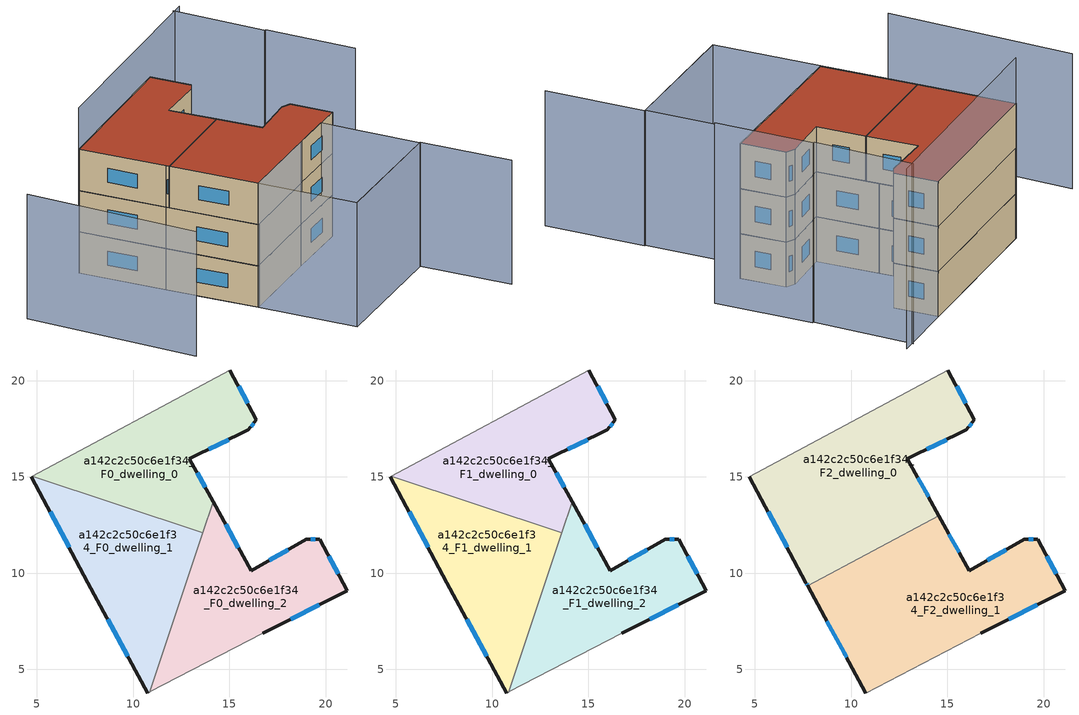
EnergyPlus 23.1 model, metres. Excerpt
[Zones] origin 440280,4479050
a142c2c50c6e1f34_F0_dwelling_0
 floor ground (EU_floor_Construction): 14.15,13.72 12.92,15.94 15.99,17.44 16.4,17.98 15.03,20.56 4.76,15.04 13.61,12.1 z0
 wall outside (EU_wall_Construction): 15.03,20.56 16.4,17.98 15.99,17.44 12.92,15.94 14.15,13.72 z0:3
 wall to a142c2c50c6e1f34_F0_dwelling_1 (EU_wall_Construction): 13.61,12.1 4.76,15.04 z0:3
 wall adiabatic (EU_wall_Construction): 4.76,15.04 15.03,20.56 z0:3
 wall to a142c2c50c6e1f34_F0_dwelling_2 (EU_wall_Construction): 14.15,13.72 13.61,12.1 z0:3
 window (EU_Window_Construction): 15.48,19.7 15.94,18.83 / 16.26,17.8 16.12,17.62 / 14.97,16.94 13.94,16.44 / 13.33,15.21 13.74,14.46 z0.99:2.01
a142c2c50c6e1f34_F0_dwelling_1
 floor ground (EU_floor_Construction): 10.86,3.83 13.61,12.1 4.76,15.04 4.71,15.01 7.65,9.51 10.76,3.77 z0
 wall outside (EU_wall_Construction): 10.76,3.77 7.65,9.51 4.71,15.01 z0:3
 wall adiabatic (EU_wall_Construction): 4.71,15.01 4.76,15.04 / 10.86,3.83 10.76,3.77 z0:3
 wall to a142c2c50c6e1f34_F0_dwelling_2 (EU_wall_Construction): 13.61,12.1 10.86,3.83 z0:3
 window (EU_Window_Construction): 6.67,11.34 5.68,13.19 / 9.73,5.68 8.68,7.61 z0.99:2.01
a142c2c50c6e1f34_F0_dwelling_2
 floor ground (EU_floor_Construction): 21.12,9.08 19.7,11.76 19,11.77 16.12,10.13 14.15,13.72 10.86,3.83 16.73,6.87 z0
 wall outside (EU_wall_Construction): 14.15,13.72 16.12,10.13 19,11.77 19.7,11.76 21.12,9.08 16.73,6.87 z0:3
 wall adiabatic (EU_wall_Construction): 16.73,6.87 10.86,3.83 z0:3
 window (EU_Window_Construction): 20.17,10.87 20.65,9.97 / 19.66,8.35 18.19,7.6 / 14.8,12.53 15.47,11.32 / 17.08,10.68 18.05,11.23 / 19.23,11.76 19.47,11.76 z0.99:2.01
a142c2c50c6e1f34_F1_dwelling_0
 floor to a142c2c50c6e1f34_F0_dwelling_0 (EU_floor_Construction): 14.15,13.72 12.92,15.94 15.99,17.44 16.4,17.98 15.03,20.56 4.76,15.04 13.61,12.1 z3
 wall outside (EU_wall_Construction): 15.03,20.56 16.4,17.98 15.99,17.44 12.92,15.94 14.15,13.72 z3:6
 wall to a142c2c50c6e1f34_F1_dwelling_1 (EU_wall_Construction): 13.61,12.1 4.76,15.04 z3:6
 wall adiabatic (EU_wall_Construction): 4.76,15.04 15.03,20.56 z3:6
 wall to a142c2c50c6e1f34_F1_dwelling_2 (EU_wall_Construction): 14.15,13.72 13.61,12.1 z3:6
 window (EU_Window_Construction): 15.48,19.7 15.94,18.83 / 16.26,17.8 16.12,17.62 / 14.97,16.94 13.94,16.44 / 13.33,15.21 13.74,14.46 z3.99:5.01
a142c2c50c6e1f34_F1_dwelling_1
 floor to a142c2c50c6e1f34_F0_dwelling_1 (EU_floor_Construction): 10.86,3.83 13.61,12.1 4.76,15.04 4.71,15.01 7.65,9.51 10.76,3.77 z3
 wall outside (EU_wall_Construction): 10.76,3.77 7.65,9.51 4.71,15.01 z3:6
 wall adiabatic (EU_wall_Construction): 4.71,15.01 4.76,15.04 / 10.86,3.83 10.76,3.77 z3:6
 wall to a142c2c50c6e1f34_F1_dwelling_2 (EU_wall_Construction): 13.61,12.1 10.86,3.83 z3:6
 window (EU_Window_Construction): 6.67,11.34 5.68,13.19 / 9.73,5.68 8.68,7.61 z3.99:5.01
a142c2c50c6e1f34_F1_dwelling_2
 floor to a142c2c50c6e1f34_F0_dwelling_2 (EU_floor_Construction): 21.12,9.08 19.7,11.76 19,11.77 16.12,10.13 14.15,13.72 10.86,3.83 16.73,6.87 z3
 wall outside (EU_wall_Construction): 14.15,13.72 16.12,10.13 19,11.77 19.7,11.76 21.12,9.08 16.73,6.87 z3:6
 wall adiabatic (EU_wall_Construction): 16.73,6.87 10.86,3.83 z3:6
 window (EU_Window_Construction): 20.17,10.87 20.65,9.97 / 19.66,8.35 18.19,7.6 / 14.8,12.53 15.47,11.32 / 17.08,10.68 18.05,11.23 / 19.23,11.76 19.47,11.76 z3.99:5.01
a142c2c50c6e1f34_F2_dwelling_0
 floor to a142c2c50c6e1f34_F1_dwelling_0 (EU_floor_Construction): 13.76,12.55 14.15,13.72 12.92,15.94 15.99,17.44 16.4,17.98 15.03,20.56 4.76,15.04 13.18,12.24 z6
 floor to a142c2c50c6e1f34_F1_dwelling_1 (EU_floor_Construction): 13.18,12.24 4.76,15.04 4.71,15.01 7.65,9.51 7.74,9.35 z6
 floor to a142c2c50c6e1f34_F1_dwelling_2 (EU_floor_Construction): 14.56,12.97 14.15,13.72 13.76,12.55 z6
 wall outside (EU_wall_Construction): 7.74,9.34 7.65,9.51 4.71,15.01 / 15.03,20.56 16.4,17.98 15.99,17.44 12.92,15.94 14.56,12.97 z6:9
 wall to a142c2c50c6e1f34_F2_dwelling_1 (EU_wall_Construction): 14.56,12.97 7.74,9.34 z6:9
 wall adiabatic (EU_wall_Construction): 4.71,15.01 15.03,20.56 z6:9
 window (EU_Window_Construction): 7.71,9.4 7.68,9.46 / 6.67,11.34 5.68,13.19 / 15.48,19.7 15.94,18.83 / 16.26,17.8 16.12,17.62 / 14.97,16.94 13.94,16.44 / 13.47,14.96 14.02,13.96 z6.99:8.01
 roof outside (EU_roof_Construction): 15.03,20.56 16.4,17.98 15.99,17.44 12.92,15.94 14.56,12.97 7.74,9.34 7.65,9.51 4.71,15.01 z9
a142c2c50c6e1f34_F2_dwelling_1
 floor to a142c2c50c6e1f34_F1_dwelling_1 (EU_floor_Construction): 10.86,3.83 13.61,12.1 13.18,12.24 7.74,9.35 10.76,3.77 z6
 floor to a142c2c50c6e1f34_F1_dwelling_2 (EU_floor_Construction): 21.12,9.08 19.7,11.76 19,11.77 16.12,10.13 14.56,12.97 13.76,12.55 10.86,3.83 16.73,6.87 z6
 floor to a142c2c50c6e1f34_F1_dwelling_0 (EU_floor_Construction): 13.61,12.1 13.76,12.55 13.18,12.24 z6
 wall outside (EU_wall_Construction): 10.76,3.77 7.74,9.34 / 14.56,12.97 16.12,10.13 19,11.77 19.7,11.76 21.12,9.08 16.73,6.87 z6:9
 wall adiabatic (EU_wall_Construction): 16.73,6.87 10.76,3.77 z6:9
 window (EU_Window_Construction): 19.23,11.76 19.47,11.76 / 20.17,10.87 20.65,9.97 / 19.66,8.35 18.19,7.6 / 9.76,5.62 8.74,7.5 / 15.08,12.03 15.61,11.08 / 17.08,10.68 18.05,11.23 z6.99:8.01
 roof outside (EU_roof_Construction): 19.7,11.76 21.12,9.08 16.73,6.87 10.76,3.77 7.74,9.34 14.56,12.97 16.12,10.13 19,11.77 z9
shading: 14.07,-2.43 22.83,2.05 / 22.83,2.05 25.81,-3.79 / -2.09,11.81 3.09,0.62 / 10.76,3.77 19.5,8.3 / 19.5,8.3 22.75,2.01 / 22.75,2.01 14.01,-2.51 / 14.01,-2.51 10.76,3.77 z0:9; 24.36,10.79 21.45,16.56 / 21.34,16.54 18.5,22.54 / 19.24,22.83 4.72,14.99 z0:12
[Building]
EU S2 Campaign: North Axis=0; Terrain=City; Solar Distribution=FullExterior
[Site:Location]
Madrid: Latitude=40.5; Longitude=-3.5; Time Zone=1; Elevation=609
[SizingPeriod:WeatherFileDays]
AnnualSizingPeriod: Begin Month=1; Begin Day of Month=1; End Month=12; End Day of Month=31; Day of Week for Start Day=Monday; Use Weather File Daylight Saving Period=No; Use Weather File Rain and Snow Indicators=No
[MATERIAL]
EU_InternalMass_Material: Roughness=MediumRough; Thickness=0.1; Conductivity=1; Density=1800; Specific Heat=900; Thermal Absorptance=0.9; Solar Absorptance=0.7; Visible Absorptance=0.7
[MATERIAL:NOMASS] Roughness=MediumRough; Thermal Absorptance=0.9; Solar Absorptance=0.7; Visible Absorptance=0.7
Name | Thermal Resistance
EU_wall_NoMass | 0.609216
EU_roof_NoMass | 0.513268
EU_floor_NoMass | 0.568163
[WINDOWMATERIAL:SIMPLEGLAZINGSYSTEM]
EU_Window_SimpleGlazing: UFactor=5.50606; Solar Heat Gain Coefficient=0.85; Visible Transmittance=0.85
[CONSTRUCTION]
EU_wall_Construction: EU_wall_NoMass
EU_roof_Construction: EU_roof_NoMass
EU_floor_Construction: EU_floor_NoMass
EU_InternalMass_Construction: EU_InternalMass_Material
EU_Window_Construction: EU_Window_SimpleGlazing
[ZONE] Type=1; Multiplier=1; Ceiling Height=autocalculate; Floor Area=autocalculate; Part of Total Floor Area=Yes
Name | Volume
a142c2c50c6e1f34_F0_dwelling_0; a142c2c50c6e1f34_F1_dwelling_0 | 125.603
a142c2c50c6e1f34_F2_dwelling_0 | 186.412
a142c2c50c6e1f34_F0_dwelling_1; a142c2c50c6e1f34_F1_dwelling_1 | 125.598
a142c2c50c6e1f34_F2_dwelling_1 | 186.401
a142c2c50c6e1f34_F0_dwelling_2; a142c2c50c6e1f34_F1_dwelling_2 | 121.603
[INTERNALMASS] Construction=EU_InternalMass_Construction
Name | Zone or ZoneList | Surface Area
a142c2c50c6e1f34_F0_dwelling_0_EU_InternalMass | a142c2c50c6e1f34_F0_dwelling_0 | 41.8687
a142c2c50c6e1f34_F0_dwelling_1_EU_InternalMass | a142c2c50c6e1f34_F0_dwelling_1 | 41.8655
a142c2c50c6e1f34_F0_dwelling_2_EU_InternalMass | a142c2c50c6e1f34_F0_dwelling_2 | 40.5345
a142c2c50c6e1f34_F1_dwelling_0_EU_InternalMass | a142c2c50c6e1f34_F1_dwelling_0 | 41.8687
a142c2c50c6e1f34_F1_dwelling_1_EU_InternalMass | a142c2c50c6e1f34_F1_dwelling_1 | 41.8655
a142c2c50c6e1f34_F1_dwelling_2_EU_InternalMass | a142c2c50c6e1f34_F1_dwelling_2 | 40.5345
a142c2c50c6e1f34_F2_dwelling_0_EU_InternalMass | a142c2c50c6e1f34_F2_dwelling_0 | 62.136
a142c2c50c6e1f34_F2_dwelling_1_EU_InternalMass | a142c2c50c6e1f34_F2_dwelling_1 | 62.1335
[OTHEREQUIPMENT] Fuel Type=Electricity; Design Level Calculation Method=Watts/Area; Power per Zone Floor Area=1; Fraction Latent=0; Fraction Radiant=0; Fraction Lost=0; Carbon Dioxide Generation Rate=0; EndUse Subcategory=EU_Step8_InternalGains
Name | Zone or ZoneList or Space or SpaceList | Schedule
EU_Step8_InternalGain_a142c2c50c6e1f34_F0_dwelling_0_f000 | a142c2c50c6e1f34_F0_dwelling_0 | EU_Step8_GainSchedule_a142c2c50c6e1f34_F0_dwelling_0_f000
EU_Step8_InternalGain_a142c2c50c6e1f34_F0_dwelling_1_f000 | a142c2c50c6e1f34_F0_dwelling_1 | EU_Step8_GainSchedule_a142c2c50c6e1f34_F0_dwelling_1_f000
EU_Step8_InternalGain_a142c2c50c6e1f34_F0_dwelling_2_f000 | a142c2c50c6e1f34_F0_dwelling_2 | EU_Step8_GainSchedule_a142c2c50c6e1f34_F0_dwelling_2_f000
EU_Step8_InternalGain_a142c2c50c6e1f34_F1_dwelling_0_f000 | a142c2c50c6e1f34_F1_dwelling_0 | EU_Step8_GainSchedule_a142c2c50c6e1f34_F1_dwelling_0_f000
EU_Step8_InternalGain_a142c2c50c6e1f34_F1_dwelling_1_f000 | a142c2c50c6e1f34_F1_dwelling_1 | EU_Step8_GainSchedule_a142c2c50c6e1f34_F1_dwelling_1_f000
EU_Step8_InternalGain_a142c2c50c6e1f34_F1_dwelling_2_f000 | a142c2c50c6e1f34_F1_dwelling_2 | EU_Step8_GainSchedule_a142c2c50c6e1f34_F1_dwelling_2_f000
EU_Step8_InternalGain_a142c2c50c6e1f34_F2_dwelling_0_f000 | a142c2c50c6e1f34_F2_dwelling_0 | EU_Step8_GainSchedule_a142c2c50c6e1f34_F2_dwelling_0_f000
EU_Step8_InternalGain_a142c2c50c6e1f34_F2_dwelling_1_f000 | a142c2c50c6e1f34_F2_dwelling_1 | EU_Step8_GainSchedule_a142c2c50c6e1f34_F2_dwelling_1_f000
[ZONEVENTILATION:DESIGNFLOWRATE] Schedule=EU_AlwaysOn; Design Flow Rate Calculation Method=AirChanges/Hour; Air Changes per Hour=0.752966; Ventilation Type=Natural; Fan Pressure Rise=0; Fan Total Efficiency=1; Constant Term Coefficient=1; Temperature Term Coefficient=0; Velocity Term Coefficient=0; Velocity Squared Term Coefficient=0; Minimum Indoor Temperature=-100; Maximum Indoor Temperature=100; Delta Temperature=-100; Minimum Outdoor Temperature=-100; Maximum Outdoor Temperature=100; Maximum Wind Speed=40
Name | Zone or ZoneList or Space or SpaceList
EU_ConstantAir_a142c2c50c6e1f34_F0_dwelling_0 | a142c2c50c6e1f34_F0_dwelling_0
EU_ConstantAir_a142c2c50c6e1f34_F0_dwelling_1 | a142c2c50c6e1f34_F0_dwelling_1
EU_ConstantAir_a142c2c50c6e1f34_F0_dwelling_2 | a142c2c50c6e1f34_F0_dwelling_2
EU_ConstantAir_a142c2c50c6e1f34_F1_dwelling_0 | a142c2c50c6e1f34_F1_dwelling_0
EU_ConstantAir_a142c2c50c6e1f34_F1_dwelling_1 | a142c2c50c6e1f34_F1_dwelling_1
EU_ConstantAir_a142c2c50c6e1f34_F1_dwelling_2 | a142c2c50c6e1f34_F1_dwelling_2
EU_ConstantAir_a142c2c50c6e1f34_F2_dwelling_0 | a142c2c50c6e1f34_F2_dwelling_0
EU_ConstantAir_a142c2c50c6e1f34_F2_dwelling_1 | a142c2c50c6e1f34_F2_dwelling_1
[HVACTEMPLATE:THERMOSTAT] Constant Heating Setpoint=20; Constant Cooling Setpoint=50
EU_HeatOnly_a142c2c50c6e1f34_F0_dwelling_0; EU_HeatOnly_a142c2c50c6e1f34_F0_dwelling_1; EU_HeatOnly_a142c2c50c6e1f34_F0_dwelling_2; EU_HeatOnly_a142c2c50c6e1f34_F1_dwelling_0; EU_HeatOnly_a142c2c50c6e1f34_F1_dwelling_1; EU_HeatOnly_a142c2c50c6e1f34_F1_dwelling_2; EU_HeatOnly_a142c2c50c6e1f34_F2_dwelling_0; EU_HeatOnly_a142c2c50c6e1f34_F2_dwelling_1
[HVACTEMPLATE:ZONE:IDEALLOADSAIRSYSTEM] System Availability Schedule=EU_AlwaysOn; Maximum Heating Supply Air Temperature=50; Minimum Cooling Supply Air Temperature=13; Maximum Heating Supply Air Humidity Ratio=0.0156; Minimum Cooling Supply Air Humidity Ratio=0.0077; Heating Limit=NoLimit; Cooling Limit=NoLimit; Heating Availability Schedule=EU_AlwaysOn; Cooling Availability Schedule=EU_CoolingOff; Dehumidification Control Type=ConstantSensibleHeatRatio; Cooling Sensible Heat Ratio=0.7; Dehumidification Setpoint=60; Humidification Control Type=None; Humidification Setpoint=30; Outdoor Air Method=None; Outdoor Air Flow Rate per Person=0.00944; Outdoor Air Flow Rate per Zone Floor Area=0; Outdoor Air Flow Rate per Zone=0; Demand Controlled Ventilation Type=None; Outdoor Air Economizer Type=NoEconomizer; Heat Recovery Type=None; Sensible Heat Recovery Effectiveness=0.7; Latent Heat Recovery Effectiveness=0.65
Name | Template Thermostat
a142c2c50c6e1f34_F0_dwelling_0 | EU_HeatOnly_a142c2c50c6e1f34_F0_dwelling_0
a142c2c50c6e1f34_F0_dwelling_1 | EU_HeatOnly_a142c2c50c6e1f34_F0_dwelling_1
a142c2c50c6e1f34_F0_dwelling_2 | EU_HeatOnly_a142c2c50c6e1f34_F0_dwelling_2
a142c2c50c6e1f34_F1_dwelling_0 | EU_HeatOnly_a142c2c50c6e1f34_F1_dwelling_0
a142c2c50c6e1f34_F1_dwelling_1 | EU_HeatOnly_a142c2c50c6e1f34_F1_dwelling_1
a142c2c50c6e1f34_F1_dwelling_2 | EU_HeatOnly_a142c2c50c6e1f34_F1_dwelling_2
a142c2c50c6e1f34_F2_dwelling_0 | EU_HeatOnly_a142c2c50c6e1f34_F2_dwelling_0
a142c2c50c6e1f34_F2_dwelling_1 | EU_HeatOnly_a142c2c50c6e1f34_F2_dwelling_1
[SIZING:ZONE] Zone Cooling Design Supply Air Temperature Input Method=SupplyAirTemperature; Zone Cooling Design Supply Air Temperature=13; Zone Heating Design Supply Air Temperature Input Method=SupplyAirTemperature; Zone Heating Design Supply Air Temperature=50; Zone Cooling Design Supply Air Humidity Ratio=0.008; Zone Heating Design Supply Air Humidity Ratio=0.008; Cooling Design Air Flow Method=DesignDay; Cooling Design Air Flow Rate=0; Cooling Minimum Air Flow per Zone Floor Area=0.000762; Cooling Minimum Air Flow=0; Cooling Minimum Air Flow Fraction=0.2; Heating Design Air Flow Method=DesignDay; Heating Design Air Flow Rate=0; Heating Maximum Air Flow per Zone Floor Area=0.002032; Heating Maximum Air Flow=0.141576; Heating Maximum Air Flow Fraction=0.3; Account for Dedicated Outdoor Air System=No; Dedicated Outdoor Air System Control Strategy=NeutralSupplyAir; Dedicated Outdoor Air Low Setpoint Temperature for Design=autosize; Dedicated Outdoor Air High Setpoint Temperature for Design=autosize; Zone Load Sizing Method=Sensible Load Only No Latent Load; Zone Latent Cooling Design Supply Air Humidity Ratio Input Method=HumidityRatioDifference; Zone Cooling Design Supply Air Humidity Ratio Difference=0.005; Zone Latent Heating Design Supply Air Humidity Ratio Input Method=HumidityRatioDifference; Zone Humidification Design Supply Air Humidity Ratio Difference=0.005
a142c2c50c6e1f34_F0_dwelling_0; a142c2c50c6e1f34_F0_dwelling_1; a142c2c50c6e1f34_F0_dwelling_2; a142c2c50c6e1f34_F1_dwelling_0; a142c2c50c6e1f34_F1_dwelling_1; a142c2c50c6e1f34_F1_dwelling_2; a142c2c50c6e1f34_F2_dwelling_0; a142c2c50c6e1f34_F2_dwelling_1
[SCHEDULE:CONSTANT]
Name | Hourly Value
EU_AlwaysOn | 1
EU_CoolingOff | 0
[SCHEDULE:FILE] Column Number=1; Rows to Skip at Top=0; Number of Hours of Data=8760; Column Separator=Comma; Interpolate to Timestep=No; Minutes per Item=60; Adjust Schedule for Daylight Savings=Yes
Name | File
EU_Step8_GainSchedule_a142c2c50c6e1f34_F0_dwelling_0_f000 | ../../schedules/a142c2c50c6e1f34/a142c2c50c6e1f34_F0_dwelling_0_f000_gain.csv
EU_Step8_GainSchedule_a142c2c50c6e1f34_F0_dwelling_1_f000 | ../../schedules/a142c2c50c6e1f34/a142c2c50c6e1f34_F0_dwelling_1_f000_gain.csv
EU_Step8_GainSchedule_a142c2c50c6e1f34_F0_dwelling_2_f000 | ../../schedules/a142c2c50c6e1f34/a142c2c50c6e1f34_F0_dwelling_2_f000_gain.csv
EU_Step8_GainSchedule_a142c2c50c6e1f34_F1_dwelling_0_f000 | ../../schedules/a142c2c50c6e1f34/a142c2c50c6e1f34_F1_dwelling_0_f000_gain.csv
EU_Step8_GainSchedule_a142c2c50c6e1f34_F1_dwelling_1_f000 | ../../schedules/a142c2c50c6e1f34/a142c2c50c6e1f34_F1_dwelling_1_f000_gain.csv
EU_Step8_GainSchedule_a142c2c50c6e1f34_F1_dwelling_2_f000 | ../../schedules/a142c2c50c6e1f34/a142c2c50c6e1f34_F1_dwelling_2_f000_gain.csv
EU_Step8_GainSchedule_a142c2c50c6e1f34_F2_dwelling_0_f000 | ../../schedules/a142c2c50c6e1f34/a142c2c50c6e1f34_F2_dwelling_0_f000_gain.csv
EU_Step8_GainSchedule_a142c2c50c6e1f34_F2_dwelling_1_f000 | ../../schedules/a142c2c50c6e1f34/a142c2c50c6e1f34_F2_dwelling_1_f000_gain.csv
